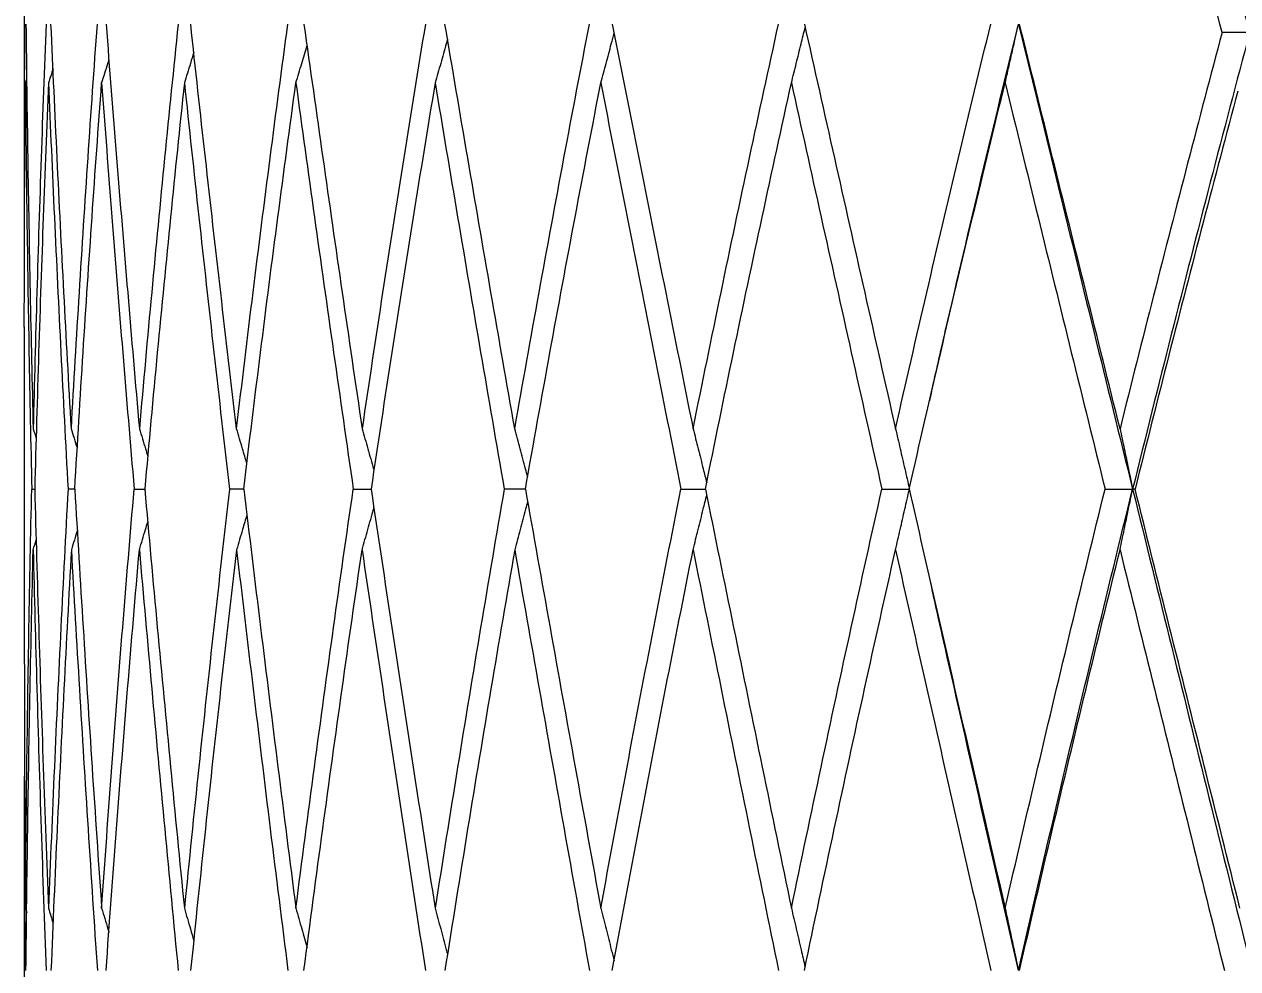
# Model space of a CAD drawing. Extents: x 1661 to 2451, y 0 to 579.
# Drawn here: x 2149.99 to 2156.35, y 461.55 to 466.5 of the extents above; entities that cross this region are included whole.
import ezdxf

# ---------------------------------------------------------------- set-up
doc = ezdxf.new("R2010")
doc.units = 0
doc.header["$LTSCALE"] = 10
doc.header["$MEASUREMENT"] = 0
doc.header["$PDMODE"] = 3
doc.header["$PDSIZE"] = -10
doc.layers.get('0').update_dxf_attribs({"linetype": 'CONTINUOUS'})
doc.layers.get('DEFPOINTS').update_dxf_attribs({"linetype": 'CONTINUOUS'})
doc.layers.add('2', color=7, linetype='CONTINUOUS', true_color=0xffffff)
doc.styles.add('Daelim Dimension', font='')
doc.styles.get('Daelim Dimension').set_extended_font_data('나눔고딕')
doc.dimstyles.new('DEFAULT', dxfattribs={"dimscale": 2, "dimtxt": 2, "dimasz": 2, "dimexe": 0, "dimexo": 2, "dimgap": 1, "dimtad": 1, "dimdec": 0, "dimzin": 9, "dimdsep": 46, "dimtxsty": 'Daelim Dimension', "dimcen": 0.5, "dimclrd": 5, "dimclre": 5, "dimclrt": 256, "dimadec": 1, "dimazin": 0, "dimtfac": 1, "dimtdec": 0, "dimtix": 1, "dimtmove": 0, "dimatfit": 3, "dimfxl": 1, "dimtolj": 1, "dimtzin": 1, "dimlwd": 9, "dimlwe": 9, "dimarcsym": 0})

# ---------------------------------------------------------------- blocks, each defined once
blk = doc.blocks.new('*D11')
at = {"color": 5, "lineweight": 9, "ltscale": 0.5, "transparency": 16777216}
for p, q in [((2146.9886, 470.7637), (1973.3175, 470.7637)), ((1975.3175, 466.7637), (1975.3175, 277.2806)), ((2140.6495, 273.2806), (1973.3175, 273.2806))]:
    blk.add_line(p, q, dxfattribs=at)
at = {"color": 5, "linetype": 'ByBlock', "lineweight": 9, "ltscale": 0.5, "transparency": 16777216}
for p, q in [((2212.6777, 377.2806), (2263.0505, 377.2806)), ((2263.0505, 373.2806), (2263.0505, 277.2806)), ((2212.6777, 273.2806), (2263.0505, 273.2806))]:
    blk.add_line(p, q, dxfattribs=at)
at = {"color": 5, "ltscale": 0.5, "transparency": 16777216}
for points in [[(1974.6508, 466.7637), (1975.9842, 466.7637), (1975.3175, 470.7637)], [(2262.3839, 373.2806), (2263.7172, 373.2806), (2263.0505, 377.2806)], [(1974.6508, 277.2806), (1975.9842, 277.2806), (1975.3175, 273.2806)], [(2262.3839, 277.2806), (2263.7172, 277.2806), (2263.0505, 273.2806)]]:
    blk.add_solid(points, dxfattribs=at)
at = {"layer": 'DEFPOINTS', "color": 0, "ltscale": 0.5, "transparency": 16777216}
for p in [(2150.9886, 470.7637), (2208.6777, 377.2806), (1975.3175, 273.2806), (2144.6495, 273.2806), (2208.6777, 273.2806), (2263.0505, 273.2806)]:
    blk.add_point(p, dxfattribs=at)
at = {"color": 7, "ltscale": 0.5, "transparency": 16777216, "insert": (1967.874, 372.0221), "char_height": 10, "attachment_point": 5, "rotation": 90, "style": 'Daelim Dimension'}
blk.add_mtext('\\A1;197', dxfattribs=at)
at = {"ltscale": 0.5, "transparency": 16777216, "insert": (2258.8874, 325.2806), "char_height": 4, "attachment_point": 5, "rotation": 90, "style": 'Daelim Dimension'}
blk.add_mtext('\\A1;104', dxfattribs=at)

msp = doc.modelspace()

# ---------------------------------------------------------------- linework, layer by layer
at = {"layer": '2', "color": 7, "linetype": 'Continuous', "lineweight": 18}
for p, q in [((2149.9886, 467.4466), (2149.9886, 465.5399)), ((2149.9886, 464.9152), (2149.9886, 463.2028)), ((2149.9886, 462.559), (2149.9886, 460.5087))]:
    msp.add_line(p, q, dxfattribs=at)
for points, degree in [([(2155.7904, 468.8034), (2155.8581, 468.5491), (2155.9947, 468.0363), (2156.2027, 467.2555), (2156.3439, 466.7253), (2156.4151, 466.458)], 3), ([(2156.2705, 466.458), (2156.2089, 466.689), (2156.0862, 467.1489), (2155.9041, 467.8317), (2155.7839, 468.2824), (2155.7241, 468.5066)], 3), ([(2149.9972, 466.5012), (2149.9997, 466.269), (2150.0059, 465.8025), (2150.0185, 465.0958), (2150.0291, 464.6202), (2150.035, 464.3812)], 3), ([(2150.1028, 466.5012), (2150.0936, 466.269), (2150.0763, 465.8025), (2150.0537, 465.0958), (2150.0408, 464.6202), (2150.035, 464.3812)], 3), ([(2150.2352, 464.3812), (2150.2217, 464.6202), (2150.1958, 465.0958), (2150.1603, 465.8025), (2150.1387, 466.269), (2150.1285, 466.5012)], 3), ([(2150.2352, 464.3812), (2150.2487, 464.6202), (2150.2768, 465.0958), (2150.3222, 465.8025), (2150.3548, 466.269), (2150.3716, 466.5012)], 3), ([(2150.4174, 466.5012), (2150.4352, 466.269), (2150.4719, 465.8025), (2150.5301, 465.0958), (2150.571, 464.6202), (2150.592, 464.3812)], 3), ([(2150.7956, 466.5012), (2150.7713, 466.269), (2150.7239, 465.8025), (2150.656, 465.0958), (2150.6129, 464.6202), (2150.592, 464.3812)], 3), ([(2151.1019, 464.3812), (2151.0736, 464.6202), (2151.018, 465.0958), (2150.9378, 465.8025), (2150.8863, 466.269), (2150.8611, 466.5012)], 3), ([(2151.1019, 464.3812), (2151.1302, 464.6202), (2151.1878, 465.0958), (2151.2775, 465.8025), (2151.3394, 466.269), (2151.3709, 466.5012)], 3), ([(2151.4554, 466.5012), (2151.4878, 466.269), (2151.5536, 465.8025), (2151.6552, 465.0958), (2151.7249, 464.6202), (2151.7602, 464.3812)], 3), ([(2152.0921, 466.5012), (2152.0537, 466.269), (2151.9779, 465.8025), (2151.8672, 465.0958), (2151.7956, 464.6202), (2151.7602, 464.3812)], 3), ([(2152.5608, 464.3812), (2152.5188, 464.6202), (2152.4357, 465.0958), (2152.3136, 465.8025), (2152.2341, 466.269), (2152.1949, 466.5012)], 3), ([(2152.5608, 464.3812), (2152.6029, 464.6202), (2152.6879, 465.0958), (2152.8185, 465.8025), (2152.9074, 466.269), (2152.9524, 466.5012)], 3), ([(2153.0725, 466.5012), (2153.1183, 466.269), (2153.2108, 465.8025), (2153.352, 465.0958), (2153.4479, 464.6202), (2153.4962, 464.3812)], 3), ([(2153.4962, 464.3812), (2153.5446, 464.6202), (2153.6422, 465.0958), (2153.7914, 465.8025), (2153.8928, 466.269), (2153.9439, 466.5012)], 3), ([(2154.0802, 466.5012), (2154.1321, 466.269), (2154.2366, 465.8025), (2154.3958, 465.0958), (2154.5034, 464.6202), (2154.5577, 464.3812)], 3), ([(2154.5577, 464.3812), (2154.6119, 464.6202), (2154.7211, 465.0958), (2154.8877, 465.8025), (2155.0004, 466.269), (2155.0572, 466.5012)], 3), ([(2155.1326, 466.1937), (2155.1404, 466.2279), (2155.156, 466.2963), (2155.1792, 466.3988), (2155.1946, 466.4671), (2155.2023, 466.5012)], 3), ([(2155.2023, 466.5012), (2155.2671, 466.2367), (2155.3978, 465.7036), (2155.5972, 464.8925), (2155.7329, 464.342), (2155.8014, 464.0645)], 3), ([(2155.7352, 464.3812), (2155.6756, 464.6202), (2155.5572, 465.0958), (2155.3816, 465.8025), (2155.2659, 466.269), (2155.2084, 466.5012)], 3), ([(2156.2705, 466.458), (2156.2099, 466.2305), (2156.0895, 465.7734), (2155.911, 465.0811), (2155.7936, 464.6152), (2155.7352, 464.3812)], 3), ([(2156.4151, 466.458), (2156.3461, 466.1986), (2156.2084, 465.6755), (2156.0038, 464.8774), (2155.8686, 464.3369), (2155.8014, 464.0645)], 3), ([(2156.4151, 466.458), (2156.3991, 466.458), (2156.367, 466.458), (2156.3188, 466.458), (2156.2866, 466.458), (2156.2705, 466.458)], 3), ([(2150.1395, 466.2681), (2150.1315, 466.2433), (2150.1234, 466.2185), (2150.1154, 466.1937)], 3), ([(2149.9942, 466.1937), (2149.9966, 466.2011), (2149.999, 466.2085), (2150.0014, 466.2159)], 3), ([(2149.9942, 466.1937), (2149.9962, 465.9606), (2150.0014, 465.492), (2150.0125, 464.7823), (2150.0222, 464.3045), (2150.0275, 464.0645)], 3), ([(2150.1154, 466.1937), (2150.1056, 465.9606), (2150.0873, 465.492), (2150.0632, 464.7823), (2150.0494, 464.3045), (2150.043, 464.0645)], 3), ([(2150.1154, 466.1937), (2150.1251, 465.9606), (2150.1456, 465.492), (2150.1798, 464.7823), (2150.2047, 464.3045), (2150.2177, 464.0645)], 3), ([(2150.2534, 464.0645), (2150.2673, 464.3045), (2150.2964, 464.7823), (2150.3433, 465.492), (2150.3769, 465.9606), (2150.3942, 466.1937)], 3), ([(2150.3942, 466.1937), (2150.4115, 465.9606), (2150.4472, 465.492), (2150.504, 464.7823), (2150.544, 464.3045), (2150.5645, 464.0645)], 3), ([(2150.828, 466.1937), (2150.8033, 465.9606), (2150.7549, 465.492), (2150.6855, 464.7823), (2150.6415, 464.3045), (2150.62, 464.0645)], 3), ([(2150.828, 466.1937), (2150.8528, 465.9606), (2150.9033, 465.492), (2150.9823, 464.7823), (2151.0369, 464.3045), (2151.0648, 464.0645)], 3), ([(2151.1396, 464.0645), (2151.1684, 464.3045), (2151.2269, 464.7823), (2151.318, 465.492), (2151.3809, 465.9606), (2151.4129, 466.1937)], 3), ([(2151.4129, 466.1937), (2151.4448, 465.9606), (2151.5097, 465.492), (2151.6101, 464.7823), (2151.6789, 464.3045), (2151.7138, 464.0645)], 3), ([(2152.1432, 466.1937), (2152.1043, 465.9606), (2152.0276, 465.492), (2151.9156, 464.7823), (2151.843, 464.3045), (2151.8072, 464.0645)], 3), ([(2152.1432, 466.1937), (2152.1821, 465.9606), (2152.2607, 465.492), (2152.3815, 464.7823), (2152.4639, 464.3045), (2152.5055, 464.0645)], 3), ([(2152.6167, 464.0645), (2152.6592, 464.3045), (2152.7451, 464.7823), (2152.8769, 465.492), (2152.9668, 465.9606), (2153.0122, 466.1937)], 3), ([(2153.0122, 466.1937), (2153.0576, 465.9606), (2153.1493, 465.492), (2153.2895, 464.7823), (2153.3846, 464.3045), (2153.4326, 464.0645)], 3), ([(2153.5604, 464.0645), (2153.6092, 464.3045), (2153.7076, 464.7823), (2153.8581, 465.492), (2153.9602, 465.9606), (2154.0118, 466.1937)], 3), ([(2154.0118, 466.1937), (2154.0633, 465.9606), (2154.1672, 465.492), (2154.3254, 464.7823), (2154.4323, 464.3045), (2154.4862, 464.0645)], 3), ([(2154.6296, 464.0645), (2154.6842, 464.3045), (2154.7942, 464.7823), (2154.9619, 465.492), (2155.0754, 465.9606), (2155.1326, 466.1937)], 3), ([(2155.1326, 466.1937), (2155.1898, 465.9606), (2155.3048, 465.492), (2155.4795, 464.7823), (2155.5974, 464.3045), (2155.6567, 464.0645)], 3), ([(2156.3526, 466.1504), (2156.2916, 465.9219), (2156.1705, 465.4628), (2155.991, 464.7675), (2155.8729, 464.2996), (2155.8142, 464.0645)], 3), ([(2154.7466, 464.5755), (2154.7358, 464.5278)], 1), ([(2150.035, 464.3812), (2150.0403, 464.3643), (2150.0457, 464.3475), (2150.051, 464.3307)], 3), ([(2150.2669, 464.2801), (2150.2563, 464.3138), (2150.2458, 464.3475), (2150.2352, 464.3812)], 3), ([(2154.5577, 464.3812), (2154.5658, 464.3461), (2154.5822, 464.2759), (2154.6065, 464.1703), (2154.6227, 464.0998), (2154.6308, 464.0645)], 3), ([(2155.7352, 464.3812), (2155.7426, 464.3461), (2155.7574, 464.2759), (2155.7795, 464.1703), (2155.7941, 464.0998), (2155.8014, 464.0645)], 3), ([(2149.9942, 461.8672), (2149.9962, 462.1147), (2150.0014, 462.6076), (2150.0125, 463.34), (2150.0221, 463.8238), (2150.0275, 464.0645)], 3), ([(2150.0275, 464.0645), (2150.0327, 464.0645), (2150.0379, 464.0645), (2150.043, 464.0645)], 3), ([(2150.043, 464.0645), (2150.0494, 463.8238), (2150.0633, 463.34), (2150.0874, 462.6076), (2150.1057, 462.1147), (2150.1154, 461.8672)], 3), ([(2150.2177, 464.0645), (2150.2047, 463.8238), (2150.1797, 463.34), (2150.1456, 462.6076), (2150.1251, 462.1147), (2150.1154, 461.8672)], 3), ([(2150.2533, 464.0645), (2150.2415, 464.0645), (2150.2296, 464.0645), (2150.2177, 464.0645)], 3), ([(2150.2534, 464.0645), (2150.2674, 463.8238), (2150.2965, 463.34), (2150.3434, 462.6076), (2150.3769, 462.1147), (2150.3942, 461.8672)], 3), ([(2150.3942, 461.8672), (2150.4115, 462.1147), (2150.4471, 462.6076), (2150.5039, 463.34), (2150.544, 463.8238), (2150.5645, 464.0645)], 3), ([(2150.62, 464.0645), (2150.6415, 463.8238), (2150.6856, 463.34), (2150.755, 462.6076), (2150.8033, 462.1147), (2150.828, 461.8672)], 3), ([(2151.0648, 464.0645), (2151.0369, 463.8238), (2150.9821, 463.34), (2150.9032, 462.6076), (2150.8527, 462.1147), (2150.828, 461.8672)], 3), ([(2151.1396, 464.0645), (2151.1684, 463.8238), (2151.2271, 463.34), (2151.3182, 462.6076), (2151.381, 462.1147), (2151.4129, 461.8672)], 3), ([(2151.4129, 461.8672), (2151.4448, 462.1147), (2151.5096, 462.6076), (2151.6099, 463.34), (2151.6788, 463.8238), (2151.7138, 464.0645)], 3), ([(2151.8072, 464.0645), (2151.8431, 463.8238), (2151.9158, 463.34), (2152.0278, 462.6076), (2152.1044, 462.1147), (2152.1432, 461.8672)], 3), ([(2152.5055, 464.0645), (2152.4638, 463.8238), (2152.3813, 463.34), (2152.2605, 462.6076), (2152.182, 462.1147), (2152.1432, 461.8672)], 3), ([(2152.6167, 464.0645), (2152.6593, 463.8238), (2152.7453, 463.34), (2152.8772, 462.6076), (2152.9669, 462.1147), (2153.0122, 461.8672)], 3), ([(2153.0122, 461.8672), (2153.0575, 462.1147), (2153.1491, 462.6076), (2153.2892, 463.34), (2153.3845, 463.8238), (2153.4326, 464.0645)], 3), ([(2153.5604, 464.0645), (2153.6093, 463.8238), (2153.7079, 463.34), (2153.8584, 462.6076), (2153.9604, 462.1147), (2154.0118, 461.8672)], 3), ([(2154.0118, 461.8672), (2154.0632, 462.1147), (2154.1669, 462.6076), (2154.3251, 463.34), (2154.4322, 463.8238), (2154.4862, 464.0645)], 3), ([(2154.4862, 464.0645), (2154.5023, 464.0645), (2154.5344, 464.0645), (2154.5826, 464.0645), (2154.6147, 464.0645), (2154.6308, 464.0645)], 3), ([(2154.5577, 463.7467), (2154.5658, 463.7821), (2154.5822, 463.8528), (2154.6066, 463.9588), (2154.6227, 464.0293), (2154.6308, 464.0645)], 3), ([(2154.6296, 464.0645), (2154.6843, 463.8238), (2154.7945, 463.34), (2154.9622, 462.6076), (2155.0755, 462.1147), (2155.1326, 461.8672)], 3), ([(2155.1326, 461.8672), (2155.1896, 462.1147), (2155.3045, 462.6076), (2155.4792, 463.34), (2155.5973, 463.8238), (2155.6567, 464.0645)], 3), ([(2155.2024, 461.5407), (2155.2678, 461.8275), (2155.3995, 462.397), (2155.5994, 463.239), (2155.7339, 463.7909), (2155.8014, 464.0645)], 3), ([(2155.6567, 464.0645), (2155.6728, 464.0645), (2155.705, 464.0645), (2155.7532, 464.0645), (2155.7854, 464.0645), (2155.8014, 464.0645)], 3), ([(2155.7352, 463.7467), (2155.7426, 463.7821), (2155.7574, 463.8528), (2155.7795, 463.9588), (2155.7941, 464.0293), (2155.8014, 464.0645)], 3), ([(2155.8142, 464.0645), (2155.8128, 464.0645), (2155.8099, 464.0645), (2155.8057, 464.0646), (2155.8028, 464.0645), (2155.8014, 464.0645)], 3), ([(2155.8014, 464.0645), (2155.8691, 463.7905), (2156.0056, 463.238), (2156.2137, 462.3978), (2156.3553, 461.8279), (2156.4267, 461.5407)], 3), ([(2156.3642, 461.8672), (2156.302, 462.1147), (2156.1784, 462.6076), (2155.9951, 463.34), (2155.8743, 463.8238), (2155.8142, 464.0645)], 3), ([(2150.2667, 463.8479), (2150.2562, 463.8142), (2150.2457, 463.7805), (2150.2352, 463.7467)], 3), ([(2150.035, 463.7467), (2150.0403, 463.7638), (2150.0457, 463.7808), (2150.0511, 463.7979)], 3), ([(2149.9972, 461.5407), (2149.9997, 461.7892), (2150.0058, 462.284), (2150.0184, 463.0193), (2150.0291, 463.505), (2150.035, 463.7467)], 3), ([(2150.035, 463.7467), (2150.0408, 463.505), (2150.0537, 463.0193), (2150.0764, 462.284), (2150.0937, 461.7892), (2150.1029, 461.5407)], 3), ([(2150.2352, 463.7467), (2150.2217, 463.505), (2150.1957, 463.0193), (2150.1601, 462.284), (2150.1386, 461.7892), (2150.1285, 461.5407)], 3), ([(2150.2352, 463.7467), (2150.2487, 463.505), (2150.2769, 463.0193), (2150.3224, 462.284), (2150.3549, 461.7892), (2150.3718, 461.5407)], 3), ([(2150.4173, 461.5407), (2150.435, 461.7892), (2150.4716, 462.284), (2150.5299, 463.0193), (2150.5709, 463.505), (2150.592, 463.7467)], 3), ([(2150.592, 463.7467), (2150.613, 463.505), (2150.6562, 463.0193), (2150.7242, 462.284), (2150.7716, 461.7892), (2150.7958, 461.5407)], 3), ([(2151.1019, 463.7467), (2151.0735, 463.505), (2151.0178, 463.0193), (2150.9375, 462.284), (2150.886, 461.7892), (2150.8609, 461.5407)], 3), ([(2151.1019, 463.7467), (2151.1303, 463.505), (2151.1881, 463.0193), (2151.2778, 462.284), (2151.3397, 461.7892), (2151.3712, 461.5407)], 3), ([(2151.4551, 461.5407), (2151.4875, 461.7892), (2151.5532, 462.284), (2151.6549, 463.0193), (2151.7248, 463.505), (2151.7602, 463.7467)], 3), ([(2151.7602, 463.7467), (2151.7957, 463.505), (2151.8675, 463.0193), (2151.9783, 462.284), (2152.0541, 461.7892), (2152.0924, 461.5407)], 3), ([(2152.5608, 463.7467), (2152.5187, 463.505), (2152.4353, 463.0193), (2152.3132, 462.284), (2152.2337, 461.7892), (2152.1945, 461.5407)], 3), ([(2152.5608, 463.7467), (2152.603, 463.505), (2152.6883, 463.0193), (2152.819, 462.284), (2152.9079, 461.7892), (2152.9528, 461.5407)], 3), ([(2153.0721, 461.5407), (2153.1178, 461.7892), (2153.2102, 462.284), (2153.3516, 463.0193), (2153.4477, 463.505), (2153.4962, 463.7467)], 3), ([(2153.4962, 463.7467), (2153.5447, 463.505), (2153.6426, 463.0193), (2153.792, 462.284), (2153.8933, 461.7892), (2153.9444, 461.5407)], 3), ([(2154.0797, 461.5407), (2154.1315, 461.7892), (2154.236, 462.284), (2154.3954, 463.0193), (2154.5033, 463.505), (2154.5577, 463.7467)], 3), ([(2154.5577, 463.7467), (2154.612, 463.505), (2154.7216, 463.0193), (2154.8883, 462.284), (2155.001, 461.7892), (2155.0577, 461.5407)], 3), ([(2155.2079, 461.5407), (2155.2653, 461.7892), (2155.3809, 462.284), (2155.5567, 463.0193), (2155.6754, 463.505), (2155.7352, 463.7467)], 3), ([(2155.7352, 463.7467), (2155.795, 463.505), (2155.9152, 463.0193), (2156.0977, 462.284), (2156.2207, 461.7892), (2156.2826, 461.5407)], 3), ([(2154.7398, 463.5805), (2154.7507, 463.5315)], 1), ([(2149.9942, 461.8672), (2149.9966, 461.8593), (2149.999, 461.8515), (2150.0014, 461.8436)], 3), ([(2150.1154, 461.8672), (2150.1234, 461.841), (2150.1315, 461.8147), (2150.1395, 461.7885)], 3), ([(2155.1326, 461.8672), (2155.1404, 461.831), (2155.156, 461.7586), (2155.1792, 461.6498), (2155.1947, 461.5771), (2155.2024, 461.5407)], 3)]:
    msp.add_open_spline(points, degree=degree, dxfattribs=at)
for points, knots in [([(2149.9888, 465.3467), (2149.9886, 465.4987), (2149.9887, 465.8854), (2149.9903, 466.269), (2149.9918, 466.5012)], [0, 0, 0, 0, 0.391918, 1, 1, 1, 1]), ([(2154.7465, 464.5753), (2154.7706, 464.6805), (2154.8577, 465.0593), (2155.0091, 465.7048), (2155.1377, 466.2372), (2155.2023, 466.5012)], [0, 0, 0, 0, 0.160815, 0.580408, 1, 1, 1, 1]), ([(2153.0122, 466.1937), (2153.0214, 466.2279), (2153.0398, 466.2963), (2153.063, 466.3831), (2153.077, 466.4357), (2153.0819, 466.4541)], [0, 0, 0, 0, 0.393742, 0.787485, 1, 1, 1, 1]), ([(2154.0118, 466.1937), (2154.0203, 466.2279), (2154.0374, 466.2963), (2154.0614, 466.3932), (2154.0769, 466.4558), (2154.084, 466.4843)], [0, 0, 0, 0, 0.352717, 0.705433, 1, 1, 1, 1]), ([(2151.4129, 466.1937), (2151.4231, 466.2279), (2151.4426, 466.2932), (2151.4621, 466.3584), (2151.4713, 466.3894)], [0, 0, 0, 0, 0.524109, 1, 1, 1, 1]), ([(2152.2083, 466.4226), (2152.2061, 466.4147), (2152.1941, 466.3726), (2152.1725, 466.2963), (2152.153, 466.2279), (2152.1432, 466.1937)], [0, 0, 0, 0, 0.104168, 0.552084, 1, 1, 1, 1]), ([(2150.3942, 466.1937), (2150.4051, 466.2279), (2150.4179, 466.2679), (2150.4306, 466.3079), (2150.4324, 466.3137)], [0, 0, 0, 0, 0.85525, 1, 1, 1, 1]), ([(2150.8775, 466.3532), (2150.8716, 466.3343), (2150.8552, 466.2811), (2150.8387, 466.2279), (2150.828, 466.1937)], [0, 0, 0, 0, 0.356886, 1, 1, 1, 1]), ([(2149.9886, 464.9134), (2149.9886, 465.1067), (2149.9895, 465.5355), (2149.9921, 465.9606), (2149.9942, 466.1937)], [0, 0, 0, 0, 0.448836, 1, 1, 1, 1]), ([(2150.592, 464.3812), (2150.6027, 464.3461), (2150.6175, 464.2981), (2150.6322, 464.25), (2150.6361, 464.237)], [0, 0, 0, 0, 0.730971, 1, 1, 1, 1]), ([(2151.1562, 464.1978), (2151.1486, 464.2238), (2151.1305, 464.285), (2151.1123, 464.3461), (2151.1019, 464.3812)], [0, 0, 0, 0, 0.425179, 1, 1, 1, 1]), ([(2151.7602, 464.3812), (2151.7703, 464.3461), (2151.7902, 464.2759), (2151.8109, 464.203), (2151.8215, 464.1652), (2151.8223, 464.1626)], [0, 0, 0, 0, 0.48248, 0.96496, 1, 1, 1, 1]), ([(2152.6285, 464.1293), (2152.6249, 464.1429), (2152.6118, 464.1919), (2152.5893, 464.2759), (2152.5703, 464.3461), (2152.5608, 464.3812)], [0, 0, 0, 0, 0.162627, 0.581314, 1, 1, 1, 1]), ([(2153.4962, 464.3812), (2153.5051, 464.3461), (2153.5228, 464.2759), (2153.5465, 464.1814), (2153.5613, 464.122), (2153.5673, 464.0978)], [0, 0, 0, 0, 0.372296, 0.744593, 1, 1, 1, 1]), ([(2150.5645, 464.0645), (2150.5783, 464.0645), (2150.5968, 464.0645), (2150.6153, 464.0645), (2150.62, 464.0645)], [0, 0, 0, 0, 0.744484, 1, 1, 1, 1]), ([(2151.1396, 464.0645), (2151.1292, 464.0645), (2151.1042, 464.0645), (2151.0793, 464.0645), (2151.0648, 464.0645)], [0, 0, 0, 0, 0.418012, 1, 1, 1, 1]), ([(2151.7138, 464.0645), (2151.7289, 464.0645), (2151.7592, 464.0645), (2151.7903, 464.0645), (2151.8063, 464.0645), (2151.8072, 464.0645)], [0, 0, 0, 0, 0.485444, 0.970888, 1, 1, 1, 1]), ([(2152.6167, 464.0645), (2152.6108, 464.0645), (2152.5893, 464.0645), (2152.5523, 464.0645), (2152.5211, 464.0645), (2152.5055, 464.0645)], [0, 0, 0, 0, 0.159064, 0.579532, 1, 1, 1, 1]), ([(2153.4326, 464.0645), (2153.4485, 464.0645), (2153.4803, 464.0645), (2153.5229, 464.0645), (2153.5496, 464.0645), (2153.5604, 464.0645)], [0, 0, 0, 0, 0.37298, 0.745961, 1, 1, 1, 1]), ([(2153.4962, 463.7467), (2153.5051, 463.7821), (2153.5229, 463.8528), (2153.5465, 463.9476), (2153.5613, 464.0069), (2153.5673, 464.031)], [0, 0, 0, 0, 0.372726, 0.745452, 1, 1, 1, 1]), ([(2151.7602, 463.7467), (2151.7703, 463.7821), (2151.7903, 463.8528), (2151.8109, 463.9259), (2151.8215, 463.9636), (2151.8221, 463.966)], [0, 0, 0, 0, 0.483518, 0.967036, 1, 1, 1, 1]), ([(2152.6284, 463.9993), (2152.6248, 463.9858), (2152.6118, 463.937), (2152.5893, 463.8528), (2152.5703, 463.7821), (2152.5608, 463.7467)], [0, 0, 0, 0, 0.160748, 0.580374, 1, 1, 1, 1]), ([(2151.156, 463.9304), (2151.1484, 463.9045), (2151.1304, 463.8434), (2151.1124, 463.7821), (2151.1019, 463.7467)], [0, 0, 0, 0, 0.42266, 1, 1, 1, 1]), ([(2150.592, 463.7467), (2150.6028, 463.7821), (2150.6175, 463.8304), (2150.6321, 463.8786), (2150.636, 463.8915)], [0, 0, 0, 0, 0.732804, 1, 1, 1, 1]), ([(2155.2024, 461.5407), (2155.1368, 461.8279), (2155.0071, 462.3978), (2154.8577, 463.0576), (2154.7728, 463.4337), (2154.7506, 463.5321)], [0, 0, 0, 0, 0.42451, 0.84902, 1, 1, 1, 1]), ([(2149.9886, 463.201), (2149.9887, 463.0036), (2149.9895, 462.561), (2149.9921, 462.1147), (2149.9942, 461.8672)], [0, 0, 0, 0, 0.447838, 1, 1, 1, 1]), ([(2149.9888, 462.7557), (2149.9886, 462.5986), (2149.9887, 462.1954), (2149.9903, 461.7892), (2149.9918, 461.5407)], [0, 0, 0, 0, 0.390998, 1, 1, 1, 1]), ([(2150.3942, 461.8672), (2150.4051, 461.831), (2150.4179, 461.7887), (2150.4306, 461.7463), (2150.4324, 461.7401)], [0, 0, 0, 0, 0.854804, 1, 1, 1, 1]), ([(2150.828, 461.8672), (2150.8387, 461.831), (2150.8552, 461.7748), (2150.8716, 461.7185), (2150.8774, 461.6985)], [0, 0, 0, 0, 0.644085, 1, 1, 1, 1]), ([(2151.4129, 461.8672), (2151.4231, 461.831), (2151.4426, 461.762), (2151.462, 461.6929), (2151.4712, 461.66)], [0, 0, 0, 0, 0.524703, 1, 1, 1, 1]), ([(2152.1432, 461.8672), (2152.153, 461.831), (2152.1725, 461.7586), (2152.1941, 461.6778), (2152.206, 461.6332), (2152.2082, 461.625)], [0, 0, 0, 0, 0.448961, 0.897923, 1, 1, 1, 1]), ([(2153.0122, 461.8672), (2153.0214, 461.831), (2153.0398, 461.7586), (2153.0629, 461.6667), (2153.0769, 461.611), (2153.0817, 461.5916)], [0, 0, 0, 0, 0.394674, 0.789348, 1, 1, 1, 1]), ([(2154.0118, 461.8672), (2154.0203, 461.831), (2154.0374, 461.7586), (2154.0613, 461.6561), (2154.0768, 461.5897), (2154.0837, 461.5597)], [0, 0, 0, 0, 0.353799, 0.707597, 1, 1, 1, 1])]:
    msp.add_open_spline(points, degree=3, knots=knots, dxfattribs=at)

# ---------------------------------------------------------------- dimensions: what is measured, and where the dimension line sits
at = {"color": 5, "ltscale": 0.5}
dim = msp.add_linear_dim(base=(1975.3175, 273.2806), p1=(2150.9886, 470.7637), p2=(2144.6495, 273.2806), angle=90, dimstyle='DEFAULT', override={"dimtxt": 5, "dimexe": 1, "dimclrt": 7}, dxfattribs=at)
dim.commit()
dim.dimension.update_dxf_attribs({"geometry": '*D11', "text_midpoint": (1967.874, 372.0221)})

doc.saveas('drawing.dxf')
